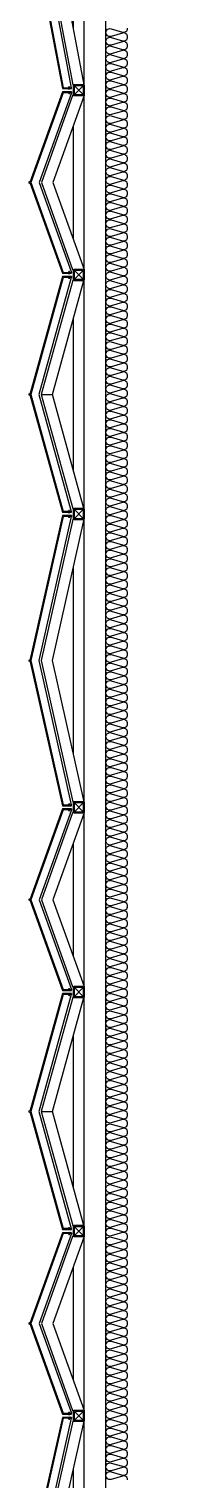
# Model space of a CAD drawing. Header units: millimetres. Extents: x -95754 to 177808, y 34455 to 150605.
# Drawn here: x 91700 to 92464, y 136114 to 142787 of the extents above; entities that cross this region are included whole.
import ezdxf

# ---------------------------------------------------------------- set-up
doc = ezdxf.new("R2010")
doc.units = ezdxf.units.MM
doc.header["$LTSCALE"] = 300
doc.linetypes.add('HID', pattern=[2.8, 1.8, -1])
for name, color, linetype in [('6FIN', 6, 'Continuous'), ('A-하지철물', 55, 'Continuous'), ('alucobond', 4, 'Continuous'), ('ISL', 251, 'Continuous'), ('mold', 4, 'Continuous'), ('SHEET', 6, 'Continuous')]:
    doc.layers.add(name, color=color, linetype=linetype)

# ---------------------------------------------------------------- blocks, each defined once
blk = doc.blocks.new('EX-850-1')
at = {"layer": '6FIN', "elevation": 0}
for points in [[(3.2, 204.1), (46.8, 204.1, 0.414214), (50, 207.3), (50, 250.9, 0.414214), (46.8, 254.1), (3.2, 254.1, 0.414214), (0, 250.9), (0, 207.3, 0.414214)], [(896.8, 204.1), (853.2, 204.1, -0.414214), (850, 207.3), (850, 250.9, -0.414214), (853.2, 254.1), (896.8, 254.1, -0.414214), (900, 250.9), (900, 207.3, -0.414214)]]:
    blk.add_lwpolyline(points, format="xyb", close=True, dxfattribs=at)
at = {"layer": 'A-하지철물'}
for p, q in [((850, 254.1), (50, 254.1)), ((710.9, 204.1), (189.1, 204.1))]:
    blk.add_line(p, q, dxfattribs=at)
at = {"layer": 'A-하지철물', "elevation": 0}
for points in [[(49.9, 254.1), (450, 110.3), (850.1, 254.1)], [(50, 204.1), (50, 200.9), (450, 57.2), (850, 200.9), (850, 204.1)]]:
    blk.add_lwpolyline(points, dxfattribs=at)
at = {"layer": 'A-하지철물'}
blk.add_circle((450, 4.1), 4.07, dxfattribs=at)
at = {"layer": 'alucobond', "color": 251, "linetype": 'HID', "ltscale": 10}
for p, q in [((30.2, 185.1), (41.5, 185.1)), ((31.5, 182.4), (31.5, 187.8)), ((31.5, 186.6), (39.5, 186.6)), ((31.5, 183.6), (39.5, 183.6)), ((32, 189.3), (32.5, 189.3)), ((32, 180.9), (32.5, 180.9)), ((32.5, 180.9), (32.5, 189.3)), ((38, 182.7), (38, 187.4)), ((39.5, 182.7), (39.5, 187.4)), ((869.8, 185.1), (858.5, 185.1)), ((860.5, 182.7), (860.5, 187.4)), ((868.5, 186.6), (860.5, 186.6)), ((868.5, 183.6), (860.5, 183.6)), ((862, 182.7), (862, 187.4)), ((867.5, 180.9), (867.5, 189.3)), ((868, 189.3), (867.5, 189.3)), ((868, 180.9), (867.5, 180.9)), ((868.5, 182.4), (868.5, 187.8))]:
    blk.add_line(p, q, dxfattribs=at)
at = {"layer": 'alucobond'}
for p, q in [((32.5, 195.1), (36.5, 195.1)), ((867.5, 195.1), (863.5, 195.1))]:
    blk.add_line(p, q, dxfattribs=at)
at = {"layer": 'alucobond', "color": 251, "linetype": 'HID', "ltscale": 10}
for points in [[(32, 189.3), (31.5, 187.8)], [(32, 180.9), (31.5, 182.4)], [(868, 189.3), (868.5, 187.8)], [(868, 180.9), (868.5, 182.4)]]:
    blk.add_lwpolyline(points, dxfattribs=at)
at = {"layer": 'alucobond', "elevation": 0}
for points in [[(32.5, 195.1), (32.5, 154.1), (450, 4.1), (867.5, 154.1), (867.5, 195.1)], [(36.5, 195.1), (36.5, 156.9), (450, 8.3), (863.5, 156.9), (863.5, 195.1)]]:
    blk.add_lwpolyline(points, dxfattribs=at)
at = {"layer": 'alucobond', "color": 251, "linetype": 'HID', "ltscale": 10, "elevation": 0}
blk.add_lwpolyline([(36.5, 195.1), (450, 46.6), (863.5, 195.1)], dxfattribs=at)
at = {"layer": 'alucobond', "color": 251, "linetype": 'HID', "ltscale": 10}
for points in [[(39.5, 186.6, -0.666667), (39.5, 183.6, -1.5)], [(860.5, 186.6, 0.666667), (860.5, 183.6, 1.5)]]:
    blk.add_lwpolyline(points, format="xyb", dxfattribs=at)
for centre, start, end in [((38.7, 187.4), 0, 180), ((38.7, 182.7), 180, 0), ((861.3, 187.4), 0, 180), ((861.3, 182.7), 180, 0)]:
    blk.add_arc(centre, 0.75, start, end, dxfattribs=at)
at = {"layer": 'mold', "color": 4}
for points in [[(25, 204.1), (25, 202.6)], [(875, 204.1), (875, 202.6)]]:
    blk.add_lwpolyline(points, dxfattribs=at)
at = {"layer": 'SHEET', "color": 8}
for p, q in [((46.8, 250.9), (3.2, 207.3)), ((3.2, 250.9), (46.8, 207.3)), ((853.2, 250.9), (896.8, 207.3)), ((896.8, 250.9), (853.2, 207.3))]:
    blk.add_line(p, q, dxfattribs=at)
at = {"layer": 'SHEET', "color": 8, "elevation": 0}
for points in [[(3.2, 207.3), (46.8, 207.3), (46.8, 250.9), (3.2, 250.9)], [(896.8, 207.3), (853.2, 207.3), (853.2, 250.9), (896.8, 250.9)]]:
    blk.add_lwpolyline(points, close=True, dxfattribs=at)
blk = doc.blocks.new('EX-1350')
at = {"layer": '6FIN', "elevation": 0}
for points in [[(3.2, 204.1), (46.8, 204.1, 0.414214), (50, 207.3), (50, 250.9, 0.414214), (46.8, 254.1), (3.2, 254.1, 0.414214), (0, 250.9), (0, 207.3, 0.414214)], [(1396.8, 204.1), (1353.2, 204.1, -0.414214), (1350, 207.3), (1350, 250.9, -0.414214), (1353.2, 254.1), (1396.8, 254.1, -0.414214), (1400, 250.9), (1400, 207.3, -0.414214)]]:
    blk.add_lwpolyline(points, format="xyb", close=True, dxfattribs=at)
at = {"layer": 'A-하지철물'}
for p, q in [((1350, 254.1), (50, 254.1)), ((1133.9, 204.1), (266.1, 204.1))]:
    blk.add_line(p, q, dxfattribs=at)
at = {"layer": 'A-하지철물', "elevation": 0}
for points in [[(49.7, 252.7), (700, 106.6), (1350.3, 252.7)], [(50, 254.1), (50, 201.4), (700, 55.3), (1350, 201.4), (1350, 254.1)]]:
    blk.add_lwpolyline(points, dxfattribs=at)
at = {"layer": 'A-하지철물'}
blk.add_circle((700, 4.1), 4.07, dxfattribs=at)
at = {"layer": 'alucobond', "color": 251, "linetype": 'HID', "ltscale": 10}
for p, q in [((30.2, 185.1), (41.5, 185.1)), ((31.5, 182.4), (31.5, 187.8)), ((31.5, 186.6), (39.5, 186.6)), ((31.5, 183.6), (39.5, 183.6)), ((32, 189.3), (32.5, 189.3)), ((32, 180.9), (32.5, 180.9)), ((32.5, 180.9), (32.5, 189.3)), ((38, 182.7), (38, 187.4)), ((39.5, 182.7), (39.5, 187.4)), ((1369.8, 185.1), (1358.5, 185.1)), ((1360.5, 182.7), (1360.5, 187.4)), ((1368.5, 186.6), (1360.5, 186.6)), ((1368.5, 183.6), (1360.5, 183.6)), ((1362, 182.7), (1362, 187.4)), ((1367.5, 180.9), (1367.5, 189.3)), ((1368, 189.3), (1367.5, 189.3)), ((1368, 180.9), (1367.5, 180.9)), ((1368.5, 182.4), (1368.5, 187.8))]:
    blk.add_line(p, q, dxfattribs=at)
at = {"layer": 'alucobond'}
for p, q in [((32.5, 195.1), (36.5, 195.1)), ((1367.5, 195.1), (1363.5, 195.1))]:
    blk.add_line(p, q, dxfattribs=at)
at = {"layer": 'alucobond', "color": 251, "linetype": 'HID', "ltscale": 10, "elevation": 0}
for points in [[(32, 189.3), (31.5, 187.8)], [(32, 180.9), (31.5, 182.4)], [(36.5, 194.2), (700, 45.1), (1363.5, 194.2)], [(1368, 189.3), (1368.5, 187.8)], [(1368, 180.9), (1368.5, 182.4)]]:
    blk.add_lwpolyline(points, dxfattribs=at)
at = {"layer": 'alucobond', "elevation": 0}
for points in [[(32.5, 195.1), (32.5, 154.1), (700, 4.1), (1367.5, 154.1), (1367.5, 195.1)], [(36.5, 195.1), (36.5, 157.3), (700, 8.2), (1363.5, 157.3), (1363.5, 195.1)]]:
    blk.add_lwpolyline(points, dxfattribs=at)
at = {"layer": 'alucobond', "color": 251, "linetype": 'HID', "ltscale": 10, "elevation": 0}
for points in [[(39.5, 186.6, -0.666667), (39.5, 183.6, -1.5)], [(1360.5, 186.6, 0.666667), (1360.5, 183.6, 1.5)]]:
    blk.add_lwpolyline(points, format="xyb", dxfattribs=at)
at = {"layer": 'alucobond', "color": 251, "linetype": 'HID', "ltscale": 10}
for centre, start, end in [((38.7, 187.4), 0, 180), ((38.7, 182.7), 180, 0), ((1361.3, 187.4), 0, 180), ((1361.3, 182.7), 180, 0)]:
    blk.add_arc(centre, 0.75, start, end, dxfattribs=at)
at = {"layer": 'mold', "color": 4, "elevation": 0}
for points in [[(25, 204.1), (25, 202.6)], [(1375, 204.1), (1375, 202.6)]]:
    blk.add_lwpolyline(points, dxfattribs=at)
at = {"layer": 'SHEET', "color": 8}
for p, q in [((46.8, 250.9), (3.2, 207.3)), ((3.2, 250.9), (46.8, 207.3)), ((1353.2, 250.9), (1396.8, 207.3)), ((1396.8, 250.9), (1353.2, 207.3))]:
    blk.add_line(p, q, dxfattribs=at)
at = {"layer": 'SHEET', "color": 8, "elevation": 0}
for points in [[(3.2, 207.3), (46.8, 207.3), (46.8, 250.9), (3.2, 250.9)], [(1396.8, 207.3), (1353.2, 207.3), (1353.2, 250.9), (1396.8, 250.9)]]:
    blk.add_lwpolyline(points, close=True, dxfattribs=at)
blk = doc.blocks.new('EX-1100')
at = {"layer": '6FIN', "elevation": 0}
for points in [[(3.2, 204.1), (46.8, 204.1, 0.414214), (50, 207.3), (50, 250.9, 0.414214), (46.8, 254.1), (3.2, 254.1, 0.414214), (0, 250.9), (0, 207.3, 0.414214)], [(1146.8, 204.1), (1103.2, 204.1, -0.414214), (1100, 207.3), (1100, 250.9, -0.414214), (1103.2, 254.1), (1146.8, 254.1, -0.414214), (1150, 250.9), (1150, 207.3, -0.414214)]]:
    blk.add_lwpolyline(points, format="xyb", close=True, dxfattribs=at)
at = {"layer": 'A-하지철물'}
for p, q in [((1100, 254.1), (50, 254.1)), ((923.1, 204.1), (226.9, 204.1)), ((575, 55.9), (575, 107.8))]:
    blk.add_line(p, q, dxfattribs=at)
at = {"layer": 'A-하지철물', "elevation": 0}
blk.add_lwpolyline([(1100, 201.1), (1100, 253), (575, 107.8), (50, 253), (50, 201.1), (575, 55.9)], close=True, dxfattribs=at)
at = {"layer": 'A-하지철물'}
blk.add_circle((575, 4.1), 4.07, dxfattribs=at)
at = {"layer": 'alucobond', "color": 251, "linetype": 'HID', "ltscale": 10}
for p, q in [((30.2, 185.1), (41.5, 185.1)), ((31.5, 182.4), (31.5, 187.8)), ((31.5, 186.6), (39.5, 186.6)), ((31.5, 183.6), (39.5, 183.6)), ((32, 189.3), (32.5, 189.3)), ((32, 180.9), (32.5, 180.9)), ((32.5, 180.9), (32.5, 189.3)), ((38, 182.7), (38, 187.4)), ((39.5, 182.7), (39.5, 187.4)), ((1119.8, 185.1), (1108.5, 185.1)), ((1110.5, 182.7), (1110.5, 187.4)), ((1118.5, 186.6), (1110.5, 186.6)), ((1118.5, 183.6), (1110.5, 183.6)), ((1112, 182.7), (1112, 187.4)), ((1117.5, 180.9), (1117.5, 189.3)), ((1118, 189.3), (1117.5, 189.3)), ((1118, 180.9), (1117.5, 180.9)), ((1118.5, 182.4), (1118.5, 187.8))]:
    blk.add_line(p, q, dxfattribs=at)
at = {"layer": 'alucobond'}
for p, q in [((32.5, 195.1), (36.5, 195.1)), ((1117.5, 195.1), (1113.5, 195.1))]:
    blk.add_line(p, q, dxfattribs=at)
at = {"layer": 'alucobond', "color": 251, "linetype": 'HID', "ltscale": 10, "elevation": 0}
for points in [[(32, 189.3), (31.5, 187.8)], [(32, 180.9), (31.5, 182.4)], [(36.5, 194.5), (575, 45.6), (1113.5, 194.5)], [(1118, 189.3), (1118.5, 187.8)], [(1118, 180.9), (1118.5, 182.4)]]:
    blk.add_lwpolyline(points, dxfattribs=at)
at = {"layer": 'alucobond', "elevation": 0}
for points in [[(32.5, 195.1), (32.5, 154.1), (575, 4.1), (1117.5, 154.1), (1117.5, 195.1)], [(36.5, 195.1), (36.5, 157.1), (575, 8.2), (1113.5, 157.1), (1113.5, 195.1)], [(1113.5, 195.1), (1113.5, 157.2)]]:
    blk.add_lwpolyline(points, dxfattribs=at)
at = {"layer": 'alucobond', "color": 251, "linetype": 'HID', "ltscale": 10, "elevation": 0}
for points in [[(39.5, 186.6, -0.666667), (39.5, 183.6, -1.5)], [(1110.5, 186.6, 0.666667), (1110.5, 183.6, 1.5)]]:
    blk.add_lwpolyline(points, format="xyb", dxfattribs=at)
at = {"layer": 'alucobond', "color": 251, "linetype": 'HID', "ltscale": 10}
for centre, start, end in [((38.7, 187.4), 0, 180), ((38.7, 182.7), 180, 0), ((1111.3, 187.4), 0, 180), ((1111.3, 182.7), 180, 0)]:
    blk.add_arc(centre, 0.75, start, end, dxfattribs=at)
at = {"layer": 'mold', "color": 4, "elevation": 0}
for points in [[(25, 204.1), (25, 202.6)], [(1125, 204.1), (1125, 202.6)]]:
    blk.add_lwpolyline(points, dxfattribs=at)
at = {"layer": 'SHEET', "color": 8}
for p, q in [((46.8, 250.9), (3.2, 207.3)), ((3.2, 250.9), (46.8, 207.3)), ((1103.2, 250.9), (1146.8, 207.3)), ((1146.8, 250.9), (1103.2, 207.3))]:
    blk.add_line(p, q, dxfattribs=at)
at = {"layer": 'SHEET', "color": 8, "elevation": 0}
for points in [[(3.2, 207.3), (46.8, 207.3), (46.8, 250.9), (3.2, 250.9)], [(1146.8, 207.3), (1103.2, 207.3), (1103.2, 250.9), (1146.8, 250.9)]]:
    blk.add_lwpolyline(points, close=True, dxfattribs=at)
blk = doc.blocks.new('EX-1600')
at = {"layer": '6FIN', "elevation": 0}
for points in [[(3.2, 204.1), (46.8, 204.1, 0.414214), (50, 207.3), (50, 250.9, 0.414214), (46.8, 254.1), (3.2, 254.1, 0.414214), (0, 250.9), (0, 207.3, 0.414214)], [(1646.8, 204.1), (1603.2, 204.1, -0.414214), (1600, 207.3), (1600, 250.9, -0.414214), (1603.2, 254.1), (1646.8, 254.1, -0.414214), (1650, 250.9), (1650, 207.3, -0.414214)]]:
    blk.add_lwpolyline(points, format="xyb", close=True, dxfattribs=at)
at = {"layer": 'A-하지철물'}
for p, q in [((1600, 254.1), (50, 254.1)), ((1344, 204.1), (306, 204.1))]:
    blk.add_line(p, q, dxfattribs=at)
at = {"layer": 'A-하지철물', "elevation": 0}
for points in [[(41.9, 254.1), (825, 105.8), (1608.1, 254.1)], [(50, 204.1), (50, 201.6), (825, 55), (1600, 201.6), (1600, 204.1)]]:
    blk.add_lwpolyline(points, dxfattribs=at)
at = {"layer": 'A-하지철물'}
blk.add_circle((825, 4.1), 4.07, dxfattribs=at)
at = {"layer": 'alucobond', "color": 251, "linetype": 'HID', "ltscale": 10}
for p, q in [((30.2, 185.1), (41.5, 185.1)), ((31.5, 182.4), (31.5, 187.8)), ((31.5, 186.6), (39.5, 186.6)), ((31.5, 183.6), (39.5, 183.6)), ((32, 189.3), (32.5, 189.3)), ((32, 180.9), (32.5, 180.9)), ((32.5, 180.9), (32.5, 189.3)), ((38, 182.7), (38, 187.4)), ((39.5, 182.7), (39.5, 187.4)), ((1619.8, 185.1), (1608.5, 185.1)), ((1610.5, 182.7), (1610.5, 187.4)), ((1618.5, 186.6), (1610.5, 186.6)), ((1618.5, 183.6), (1610.5, 183.6)), ((1612, 182.7), (1612, 187.4)), ((1617.5, 180.9), (1617.5, 189.3)), ((1618, 189.3), (1617.5, 189.3)), ((1618, 180.9), (1617.5, 180.9)), ((1618.5, 182.4), (1618.5, 187.8))]:
    blk.add_line(p, q, dxfattribs=at)
at = {"layer": 'alucobond'}
for p, q in [((32.5, 195.1), (36.5, 195.1)), ((1617.5, 195.1), (1613.5, 195.1))]:
    blk.add_line(p, q, dxfattribs=at)
at = {"layer": 'alucobond', "color": 251, "linetype": 'HID', "ltscale": 10}
for points in [[(32, 189.3), (31.5, 187.8)], [(32, 180.9), (31.5, 182.4)]]:
    blk.add_lwpolyline(points, dxfattribs=at)
at = {"layer": 'alucobond', "elevation": 0}
for points in [[(32.5, 195.1), (32.5, 154.1), (825, 4.1), (1617.5, 154.1), (1617.5, 195.1)], [(36.5, 195.1), (36.5, 157.4), (825, 8.1), (1613.5, 157.4), (1613.5, 195.1)]]:
    blk.add_lwpolyline(points, dxfattribs=at)
at = {"layer": 'alucobond', "color": 251, "linetype": 'HID', "ltscale": 10, "elevation": 0}
for points in [[(36.5, 194), (825, 44.8), (1613.5, 194)], [(1618, 189.3), (1618.5, 187.8)], [(1618, 180.9), (1618.5, 182.4)]]:
    blk.add_lwpolyline(points, dxfattribs=at)
at = {"layer": 'alucobond', "color": 251, "linetype": 'HID', "ltscale": 10}
blk.add_lwpolyline([(39.5, 186.6, -0.666667), (39.5, 183.6, -1.5)], format="xyb", dxfattribs=at)
at = {"layer": 'alucobond', "color": 251, "linetype": 'HID', "ltscale": 10, "elevation": 0}
blk.add_lwpolyline([(1610.5, 186.6, 0.666667), (1610.5, 183.6, 1.5)], format="xyb", dxfattribs=at)
at = {"layer": 'alucobond', "color": 251, "linetype": 'HID', "ltscale": 10}
for centre, start, end in [((38.7, 187.4), 0, 180), ((38.7, 182.7), 180, 0), ((1611.3, 187.4), 0, 180), ((1611.3, 182.7), 180, 0)]:
    blk.add_arc(centre, 0.75, start, end, dxfattribs=at)
at = {"layer": 'mold', "color": 4}
blk.add_lwpolyline([(25, 204.1), (25, 202.6)], dxfattribs=at)
at = {"layer": 'mold', "color": 4, "elevation": 0}
blk.add_lwpolyline([(1625, 204.1), (1625, 202.6)], dxfattribs=at)
at = {"layer": 'SHEET', "color": 8}
for p, q in [((46.8, 250.9), (3.2, 207.3)), ((3.2, 250.9), (46.8, 207.3)), ((1603.2, 250.9), (1646.8, 207.3)), ((1646.8, 250.9), (1603.2, 207.3))]:
    blk.add_line(p, q, dxfattribs=at)
at = {"layer": 'SHEET', "color": 8, "elevation": 0}
for points in [[(3.2, 207.3), (46.8, 207.3), (46.8, 250.9), (3.2, 250.9)], [(1646.8, 207.3), (1603.2, 207.3), (1603.2, 250.9), (1646.8, 250.9)]]:
    blk.add_lwpolyline(points, close=True, dxfattribs=at)

msp = doc.modelspace()

# ---------------------------------------------------------------- linework, layer by layer
at = {"layer": 'ISL', "elevation": 0}
msp.add_lwpolyline([(92053.6, 123830), (92053.6, 149105), (98753.6, 149105)], dxfattribs=at)
msp.add_lwpolyline([(92153.6, 136110, 0.509267), (92129.3, 136127.7), (92077.8, 136112.4, -1.372593), (92077.8, 136147.7), (92129.3, 136132.4, 0.509267), (92153.6, 136150, 0.509267), (92129.3, 136167.7), (92077.8, 136152.4, -1.372593), (92077.8, 136187.7), (92129.3, 136172.4, 0.509267), (92153.6, 136190, 0.509267), (92129.3, 136207.7), (92077.8, 136192.4, -1.372593), (92077.8, 136227.7), (92129.3, 136212.4, 0.509267), (92153.6, 136230, 0.509267), (92129.3, 136247.7), (92077.8, 136232.4, -1.372593), (92077.8, 136267.7), (92129.3, 136252.4, 0.509267), (92153.6, 136270, 0.509267), (92129.3, 136287.7), (92077.8, 136272.4, -1.372593), (92077.8, 136307.7), (92129.3, 136292.4, 0.509267), (92153.6, 136310, 0.509267), (92129.3, 136327.7), (92077.8, 136312.4, -1.372593), (92077.8, 136347.7), (92129.3, 136332.4, 0.509267), (92153.6, 136350, 0.509267), (92129.3, 136367.7), (92077.8, 136352.4, -1.372593), (92077.8, 136387.7), (92129.3, 136372.4, 0.509267), (92153.6, 136390, 0.509267), (92129.3, 136407.7), (92077.8, 136392.4, -1.372593), (92077.8, 136427.7), (92129.3, 136412.4, 0.509267), (92153.6, 136430, 0.509267), (92129.3, 136447.7), (92077.8, 136432.4, -1.372593), (92077.8, 136467.7), (92129.3, 136452.4, 0.509267), (92153.6, 136470, 0.509267), (92129.3, 136487.7), (92077.8, 136472.4, -1.372593), (92077.8, 136507.7), (92129.3, 136492.4, 0.509267), (92153.6, 136510, 0.509267), (92129.3, 136527.7), (92077.8, 136512.4, -1.372593), (92077.8, 136547.7), (92129.3, 136532.4, 0.509267), (92153.6, 136550, 0.509267), (92129.3, 136567.7), (92077.8, 136552.4, -1.372593), (92077.8, 136587.7), (92129.3, 136572.4, 0.509267), (92153.6, 136590, 0.509267), (92129.3, 136607.7), (92077.8, 136592.4, -1.372593), (92077.8, 136627.7), (92129.3, 136612.4, 0.509267), (92153.6, 136630, 0.509267), (92129.3, 136647.7), (92077.8, 136632.4, -1.372593), (92077.8, 136667.7), (92129.3, 136652.4, 0.509267), (92153.6, 136670, 0.509267), (92129.3, 136687.7), (92077.8, 136672.4, -1.372593), (92077.8, 136707.7), (92129.3, 136692.4, 0.509267), (92153.6, 136710, 0.509267), (92129.3, 136727.7), (92077.8, 136712.4, -1.372593), (92077.8, 136747.7), (92129.3, 136732.4, 0.509267), (92153.6, 136750, 0.509267), (92129.3, 136767.7), (92077.8, 136752.4, -1.372593), (92077.8, 136787.7), (92129.3, 136772.4, 0.509267), (92153.6, 136790, 0.509267), (92129.3, 136807.7), (92077.8, 136792.4, -1.372593), (92077.8, 136827.7), (92129.3, 136812.4, 0.509267), (92153.6, 136830, 0.509267), (92129.3, 136847.7), (92077.8, 136832.4, -1.372593), (92077.8, 136867.7), (92129.3, 136852.4, 0.509267), (92153.6, 136870, 0.509267), (92129.3, 136887.7), (92077.8, 136872.4, -1.372593), (92077.8, 136907.7), (92129.3, 136892.4, 0.509267), (92153.6, 136910, 0.509267), (92129.3, 136927.7), (92077.8, 136912.4, -1.372593), (92077.8, 136947.7), (92129.3, 136932.4, 0.509267), (92153.6, 136950, 0.509267), (92129.3, 136967.7), (92077.8, 136952.4, -1.372593), (92077.8, 136987.7), (92129.3, 136972.4, 0.509267), (92153.6, 136990, 0.509267), (92129.3, 137007.7), (92077.8, 136992.4, -1.372593), (92077.8, 137027.7), (92129.3, 137012.4, 0.509267), (92153.6, 137030, 0.509267), (92129.3, 137047.7), (92077.8, 137032.4, -1.372593), (92077.8, 137067.7), (92129.3, 137052.4, 0.509267), (92153.6, 137070, 0.509267), (92129.3, 137087.7), (92077.8, 137072.4, -1.372593), (92077.8, 137107.7), (92129.3, 137092.4, 0.509267), (92153.6, 137110, 0.509267), (92129.3, 137127.7), (92077.8, 137112.4, -1.372593), (92077.8, 137147.7), (92129.3, 137132.4, 0.509267), (92153.6, 137150, 0.509267), (92129.3, 137167.7), (92077.8, 137152.4, -1.372593), (92077.8, 137187.7), (92129.3, 137172.4, 0.509267), (92153.6, 137190, 0.509267), (92129.3, 137207.7), (92077.8, 137192.4, -1.372593), (92077.8, 137227.7), (92129.3, 137212.4, 0.509267), (92153.6, 137230, 0.509267), (92129.3, 137247.7), (92077.8, 137232.4, -1.372593), (92077.8, 137267.7), (92129.3, 137252.4, 0.509267), (92153.6, 137270, 0.509267), (92129.3, 137287.7), (92077.8, 137272.4, -1.372593), (92077.8, 137307.7), (92129.3, 137292.4, 0.509267), (92153.6, 137310, 0.509267), (92129.3, 137327.7), (92077.8, 137312.4, -1.372593), (92077.8, 137347.7), (92129.3, 137332.4, 0.509267), (92153.6, 137350, 0.509267), (92129.3, 137367.7), (92077.8, 137352.4, -1.372593), (92077.8, 137387.7), (92129.3, 137372.4, 0.509267), (92153.6, 137390, 0.509267), (92129.3, 137407.7), (92077.8, 137392.4, -1.372593), (92077.8, 137427.7), (92129.3, 137412.4, 0.509267), (92153.6, 137430, 0.509267), (92129.3, 137447.7), (92077.8, 137432.4, -1.372593), (92077.8, 137467.7), (92129.3, 137452.4, 0.509267), (92153.6, 137470, 0.509267), (92129.3, 137487.7), (92077.8, 137472.4, -1.372593), (92077.8, 137507.7), (92129.3, 137492.4, 0.509267), (92153.6, 137510, 0.509267), (92129.3, 137527.7), (92077.8, 137512.4, -1.372593), (92077.8, 137547.7), (92129.3, 137532.4, 0.509267), (92153.6, 137550, 0.509267), (92129.3, 137567.7), (92077.8, 137552.4, -1.372593), (92077.8, 137587.7), (92129.3, 137572.4, 0.509267), (92153.6, 137590, 0.509267), (92129.3, 137607.7), (92077.8, 137592.4, -1.372593), (92077.8, 137627.7), (92129.3, 137612.4, 0.509267), (92153.6, 137630, 0.509267), (92129.3, 137647.7), (92077.8, 137632.4, -1.372593), (92077.8, 137667.7), (92129.3, 137652.4, 0.509267), (92153.6, 137670, 0.509267), (92129.3, 137687.7), (92077.8, 137672.4, -1.372593), (92077.8, 137707.7), (92129.3, 137692.4, 0.509267), (92153.6, 137710, 0.509267), (92129.3, 137727.7), (92077.8, 137712.4, -1.372593), (92077.8, 137747.7), (92129.3, 137732.4, 0.509267), (92153.6, 137750, 0.509267), (92129.3, 137767.7), (92077.8, 137752.4, -1.372593), (92077.8, 137787.7), (92129.3, 137772.4, 0.509267), (92153.6, 137790, 0.509267), (92129.3, 137807.7), (92077.8, 137792.4, -1.372593), (92077.8, 137827.7), (92129.3, 137812.4, 0.509267), (92153.6, 137830, 0.509267), (92129.3, 137847.7), (92077.8, 137832.4, -1.372593), (92077.8, 137867.7), (92129.3, 137852.4, 0.509267), (92153.6, 137870, 0.509267), (92129.3, 137887.7), (92077.8, 137872.4, -1.372593), (92077.8, 137907.7), (92129.3, 137892.4, 0.509267), (92153.6, 137910, 0.509267), (92129.3, 137927.7), (92077.8, 137912.4, -1.372593), (92077.8, 137947.7), (92129.3, 137932.4, 0.509267), (92153.6, 137950, 0.509267), (92129.3, 137967.7), (92077.8, 137952.4, -1.372593), (92077.8, 137987.7), (92129.3, 137972.4, 0.509267), (92153.6, 137990, 0.509267), (92129.3, 138007.7), (92077.8, 137992.4, -1.372593), (92077.8, 138027.7), (92129.3, 138012.4, 0.509267), (92153.6, 138030, 0.509267), (92129.3, 138047.7), (92077.8, 138032.4, -1.372593), (92077.8, 138067.7), (92129.3, 138052.4, 0.509267), (92153.6, 138070, 0.509267), (92129.3, 138087.7), (92077.8, 138072.4, -1.372593), (92077.8, 138107.7), (92129.3, 138092.4, 0.509267), (92153.6, 138110, 0.509267), (92129.3, 138127.7), (92077.8, 138112.4, -1.372593), (92077.8, 138147.7), (92129.3, 138132.4, 0.509267), (92153.6, 138150, 0.509267), (92129.3, 138167.7), (92077.8, 138152.4, -1.372593), (92077.8, 138187.7), (92129.3, 138172.4, 0.509267), (92153.6, 138190, 0.509267), (92129.3, 138207.7), (92077.8, 138192.4, -1.372593), (92077.8, 138227.7), (92129.3, 138212.4, 0.509267), (92153.6, 138230, 0.509267), (92129.3, 138247.7), (92077.8, 138232.4, -1.372593), (92077.8, 138267.7), (92129.3, 138252.4, 0.509267), (92153.6, 138270, 0.509267), (92129.3, 138287.7), (92077.8, 138272.4, -1.372593), (92077.8, 138307.7), (92129.3, 138292.4, 0.509267), (92153.6, 138310, 0.509267), (92129.3, 138327.7), (92077.8, 138312.4, -1.372593), (92077.8, 138347.7), (92129.3, 138332.4, 0.509267), (92153.6, 138350, 0.509267), (92129.3, 138367.7), (92077.8, 138352.4, -1.372593), (92077.8, 138387.7), (92129.3, 138372.4, 0.509267), (92153.6, 138390, 0.509267), (92129.3, 138407.7), (92077.8, 138392.4, -1.372593), (92077.8, 138427.7), (92129.3, 138412.4, 0.509267), (92153.6, 138430, 0.509267), (92129.3, 138447.7), (92077.8, 138432.4, -1.372593), (92077.8, 138467.7), (92129.3, 138452.4, 0.509267), (92153.6, 138470, 0.509267), (92129.3, 138487.7), (92077.8, 138472.4, -1.372593), (92077.8, 138507.7), (92129.3, 138492.4, 0.509267), (92153.6, 138510, 0.509267), (92129.3, 138527.7), (92077.8, 138512.4, -1.372593), (92077.8, 138547.7), (92129.3, 138532.4, 0.509267), (92153.6, 138550, 0.509267), (92129.3, 138567.7), (92077.8, 138552.4, -1.372593), (92077.8, 138587.7), (92129.3, 138572.4, 0.509267), (92153.6, 138590, 0.509267), (92129.3, 138607.7), (92077.8, 138592.4, -1.372593), (92077.8, 138627.7), (92129.3, 138612.4, 0.509267), (92153.6, 138630, 0.509267), (92129.3, 138647.7), (92077.8, 138632.4, -1.372593), (92077.8, 138667.7), (92129.3, 138652.4, 0.509267), (92153.6, 138670, 0.509267), (92129.3, 138687.7), (92077.8, 138672.4, -1.372593), (92077.8, 138707.7), (92129.3, 138692.4, 0.509267), (92153.6, 138710, 0.509267), (92129.3, 138727.7), (92077.8, 138712.4, -1.372593), (92077.8, 138747.7), (92129.3, 138732.4, 0.509267), (92153.6, 138750, 0.509267), (92129.3, 138767.7), (92077.8, 138752.4, -1.372593), (92077.8, 138787.7), (92129.3, 138772.4, 0.509267), (92153.6, 138790, 0.509267), (92129.3, 138807.7), (92077.8, 138792.4, -1.372593), (92077.8, 138827.7), (92129.3, 138812.4, 0.509267), (92153.6, 138830, 0.509267), (92129.3, 138847.7), (92077.8, 138832.4, -1.372593), (92077.8, 138867.7), (92129.3, 138852.4, 0.509267), (92153.6, 138870, 0.509267), (92129.3, 138887.7), (92077.8, 138872.4, -1.372593), (92077.8, 138907.7), (92129.3, 138892.4, 0.509267), (92153.6, 138910, 0.509267), (92129.3, 138927.7), (92077.8, 138912.4, -1.372593), (92077.8, 138947.7), (92129.3, 138932.4, 0.509267), (92153.6, 138950, 0.509267), (92129.3, 138967.7), (92077.8, 138952.4, -1.372593), (92077.8, 138987.7), (92129.3, 138972.4, 0.509267), (92153.6, 138990, 0.509267), (92129.3, 139007.7), (92077.8, 138992.4, -1.372593), (92077.8, 139027.7), (92129.3, 139012.4, 0.509267), (92153.6, 139030, 0.509267), (92129.3, 139047.7), (92077.8, 139032.4, -1.372593), (92077.8, 139067.7), (92129.3, 139052.4, 0.509267), (92153.6, 139070, 0.509267), (92129.3, 139087.7), (92077.8, 139072.4, -1.372593), (92077.8, 139107.7), (92129.3, 139092.4, 0.509267), (92153.6, 139110, 0.509267), (92129.3, 139127.7), (92077.8, 139112.4, -1.372593), (92077.8, 139147.7), (92129.3, 139132.4, 0.509267), (92153.6, 139150, 0.509267), (92129.3, 139167.7), (92077.8, 139152.4, -1.372593), (92077.8, 139187.7), (92129.3, 139172.4, 0.509267), (92153.6, 139190, 0.509267), (92129.3, 139207.7), (92077.8, 139192.4, -1.372593), (92077.8, 139227.7), (92129.3, 139212.4, 0.509267), (92153.6, 139230, 0.509267), (92129.3, 139247.7), (92077.8, 139232.4, -1.372593), (92077.8, 139267.7), (92129.3, 139252.4, 0.509267), (92153.6, 139270, 0.509267), (92129.3, 139287.7), (92077.8, 139272.4, -1.372593), (92077.8, 139307.7), (92129.3, 139292.4, 0.509267), (92153.6, 139310, 0.509267), (92129.3, 139327.7), (92077.8, 139312.4, -1.372593), (92077.8, 139347.7), (92129.3, 139332.4, 0.509267), (92153.6, 139350, 0.509267), (92129.3, 139367.7), (92077.8, 139352.4, -1.372593), (92077.8, 139387.7), (92129.3, 139372.4, 0.509267), (92153.6, 139390, 0.509267), (92129.3, 139407.7), (92077.8, 139392.4, -1.372593), (92077.8, 139427.7), (92129.3, 139412.4, 0.509267), (92153.6, 139430, 0.509267), (92129.3, 139447.7), (92077.8, 139432.4, -1.372593), (92077.8, 139467.7), (92129.3, 139452.4, 0.509267), (92153.6, 139470, 0.509267), (92129.3, 139487.7), (92077.8, 139472.4, -1.372593), (92077.8, 139507.7), (92129.3, 139492.4, 0.509267), (92153.6, 139510, 0.509267), (92129.3, 139527.7), (92077.8, 139512.4, -1.372593), (92077.8, 139547.7), (92129.3, 139532.4, 0.509267), (92153.6, 139550, 0.509267), (92129.3, 139567.7), (92077.8, 139552.4, -1.372593), (92077.8, 139587.7), (92129.3, 139572.4, 0.509267), (92153.6, 139590, 0.509267), (92129.3, 139607.7), (92077.8, 139592.4, -1.372593), (92077.8, 139627.7), (92129.3, 139612.4, 0.509267), (92153.6, 139630, 0.509267), (92129.3, 139647.7), (92077.8, 139632.4, -1.372593), (92077.8, 139667.7), (92129.3, 139652.4, 0.509267), (92153.6, 139670, 0.509267), (92129.3, 139687.7), (92077.8, 139672.4, -1.372593), (92077.8, 139707.7), (92129.3, 139692.4, 0.509267), (92153.6, 139710, 0.509267), (92129.3, 139727.7), (92077.8, 139712.4, -1.372593), (92077.8, 139747.7), (92129.3, 139732.4, 0.509267), (92153.6, 139750, 0.509267), (92129.3, 139767.7), (92077.8, 139752.4, -1.372593), (92077.8, 139787.7), (92129.3, 139772.4, 0.509267), (92153.6, 139790, 0.509267), (92129.3, 139807.7), (92077.8, 139792.4, -1.372593), (92077.8, 139827.7), (92129.3, 139812.4, 0.509267), (92153.6, 139830, 0.509267), (92129.3, 139847.7), (92077.8, 139832.4, -1.372593), (92077.8, 139867.7), (92129.3, 139852.4, 0.509267), (92153.6, 139870, 0.509267), (92129.3, 139887.7), (92077.8, 139872.4, -1.372593), (92077.8, 139907.7), (92129.3, 139892.4, 0.509267), (92153.6, 139910, 0.509267), (92129.3, 139927.7), (92077.8, 139912.4, -1.372593), (92077.8, 139947.7), (92129.3, 139932.4, 0.509267), (92153.6, 139950, 0.509267), (92129.3, 139967.7), (92077.8, 139952.4, -1.372593), (92077.8, 139987.7), (92129.3, 139972.4, 0.509267), (92153.6, 139990, 0.509267), (92129.3, 140007.7), (92077.8, 139992.4, -1.372593), (92077.8, 140027.7), (92129.3, 140012.4, 0.509267), (92153.6, 140030, 0.509267), (92129.3, 140047.7), (92077.8, 140032.4, -1.372593), (92077.8, 140067.7), (92129.3, 140052.4, 0.509267), (92153.6, 140070, 0.509267), (92129.3, 140087.7), (92077.8, 140072.4, -1.372593), (92077.8, 140107.7), (92129.3, 140092.4, 0.509267), (92153.6, 140110, 0.509267), (92129.3, 140127.7), (92077.8, 140112.4, -1.372593), (92077.8, 140147.7), (92129.3, 140132.4, 0.509267), (92153.6, 140150, 0.509267), (92129.3, 140167.7), (92077.8, 140152.4, -1.372593), (92077.8, 140187.7), (92129.3, 140172.4, 0.509267), (92153.6, 140190, 0.509267), (92129.3, 140207.7), (92077.8, 140192.4, -1.372593), (92077.8, 140227.7), (92129.3, 140212.4, 0.509267), (92153.6, 140230, 0.509267), (92129.3, 140247.7), (92077.8, 140232.4, -1.372593), (92077.8, 140267.7), (92129.3, 140252.4, 0.509267), (92153.6, 140270, 0.509267), (92129.3, 140287.7), (92077.8, 140272.4, -1.372593), (92077.8, 140307.7), (92129.3, 140292.4, 0.509267), (92153.6, 140310, 0.509267), (92129.3, 140327.7), (92077.8, 140312.4, -1.372593), (92077.8, 140347.7), (92129.3, 140332.4, 0.509267), (92153.6, 140350, 0.509267), (92129.3, 140367.7), (92077.8, 140352.4, -1.372593), (92077.8, 140387.7), (92129.3, 140372.4, 0.509267), (92153.6, 140390, 0.509267), (92129.3, 140407.7), (92077.8, 140392.4, -1.372593), (92077.8, 140427.7), (92129.3, 140412.4, 0.509267), (92153.6, 140430, 0.509267), (92129.3, 140447.7), (92077.8, 140432.4, -1.372593), (92077.8, 140467.7), (92129.3, 140452.4, 0.509267), (92153.6, 140470, 0.509267), (92129.3, 140487.7), (92077.8, 140472.4, -1.372593), (92077.8, 140507.7), (92129.3, 140492.4, 0.509267), (92153.6, 140510, 0.509267), (92129.3, 140527.7), (92077.8, 140512.4, -1.372593), (92077.8, 140547.7), (92129.3, 140532.4, 0.509267), (92153.6, 140550, 0.509267), (92129.3, 140567.7), (92077.8, 140552.4, -1.372593), (92077.8, 140587.7), (92129.3, 140572.4, 0.509267), (92153.6, 140590, 0.509267), (92129.3, 140607.7), (92077.8, 140592.4, -1.372593), (92077.8, 140627.7), (92129.3, 140612.4, 0.509267), (92153.6, 140630, 0.509267), (92129.3, 140647.7), (92077.8, 140632.4, -1.372593), (92077.8, 140667.7), (92129.3, 140652.4, 0.509267), (92153.6, 140670, 0.509267), (92129.3, 140687.7), (92077.8, 140672.4, -1.372593), (92077.8, 140707.7), (92129.3, 140692.4, 0.509267), (92153.6, 140710, 0.509267), (92129.3, 140727.7), (92077.8, 140712.4, -1.372593), (92077.8, 140747.7), (92129.3, 140732.4, 0.509267), (92153.6, 140750, 0.509267), (92129.3, 140767.7), (92077.8, 140752.4, -1.372593), (92077.8, 140787.7), (92129.3, 140772.4, 0.509267), (92153.6, 140790, 0.509267), (92129.3, 140807.7), (92077.8, 140792.4, -1.372593), (92077.8, 140827.7), (92129.3, 140812.4, 0.509267), (92153.6, 140830, 0.509267), (92129.3, 140847.7), (92077.8, 140832.4, -1.372593), (92077.8, 140867.7), (92129.3, 140852.4, 0.509267), (92153.6, 140870, 0.509267), (92129.3, 140887.7), (92077.8, 140872.4, -1.372593), (92077.8, 140907.7), (92129.3, 140892.4, 0.509267), (92153.6, 140910, 0.509267), (92129.3, 140927.7), (92077.8, 140912.4, -1.372593), (92077.8, 140947.7), (92129.3, 140932.4, 0.509267), (92153.6, 140950, 0.509267), (92129.3, 140967.7), (92077.8, 140952.4, -1.372593), (92077.8, 140987.7), (92129.3, 140972.4, 0.509267), (92153.6, 140990, 0.509267), (92129.3, 141007.7), (92077.8, 140992.4, -1.372593), (92077.8, 141027.7), (92129.3, 141012.4, 0.509267), (92153.6, 141030, 0.509267), (92129.3, 141047.7), (92077.8, 141032.4, -1.372593), (92077.8, 141067.7), (92129.3, 141052.4, 0.509267), (92153.6, 141070, 0.509267), (92129.3, 141087.7), (92077.8, 141072.4, -1.372593), (92077.8, 141107.7), (92129.3, 141092.4, 0.509267), (92153.6, 141110, 0.509267), (92129.3, 141127.7), (92077.8, 141112.4, -1.372593), (92077.8, 141147.7), (92129.3, 141132.4, 0.509267), (92153.6, 141150, 0.509267), (92129.3, 141167.7), (92077.8, 141152.4, -1.372593), (92077.8, 141187.7), (92129.3, 141172.4, 0.509267), (92153.6, 141190, 0.509267), (92129.3, 141207.7), (92077.8, 141192.4, -1.372593), (92077.8, 141227.7), (92129.3, 141212.4, 0.509267), (92153.6, 141230, 0.509267), (92129.3, 141247.7), (92077.8, 141232.4, -1.372593), (92077.8, 141267.7), (92129.3, 141252.4, 0.509267), (92153.6, 141270, 0.509267), (92129.3, 141287.7), (92077.8, 141272.4, -1.372593), (92077.8, 141307.7), (92129.3, 141292.4, 0.509267), (92153.6, 141310, 0.509267), (92129.3, 141327.7), (92077.8, 141312.4, -1.372593), (92077.8, 141347.7), (92129.3, 141332.4, 0.509267), (92153.6, 141350, 0.509267), (92129.3, 141367.7), (92077.8, 141352.4, -1.372593), (92077.8, 141387.7), (92129.3, 141372.4, 0.509267), (92153.6, 141390, 0.509267), (92129.3, 141407.7), (92077.8, 141392.4, -1.372593), (92077.8, 141427.7), (92129.3, 141412.4, 0.509267), (92153.6, 141430, 0.509267), (92129.3, 141447.7), (92077.8, 141432.4, -1.372593), (92077.8, 141467.7), (92129.3, 141452.4, 0.509267), (92153.6, 141470, 0.509267), (92129.3, 141487.7), (92077.8, 141472.4, -1.372593), (92077.8, 141507.7), (92129.3, 141492.4, 0.509267), (92153.6, 141510, 0.509267), (92129.3, 141527.7), (92077.8, 141512.4, -1.372593), (92077.8, 141547.7), (92129.3, 141532.4, 0.509267), (92153.6, 141550, 0.509267), (92129.3, 141567.7), (92077.8, 141552.4, -1.372593), (92077.8, 141587.7), (92129.3, 141572.4, 0.509267), (92153.6, 141590, 0.509267), (92129.3, 141607.7), (92077.8, 141592.4, -1.372593), (92077.8, 141627.7), (92129.3, 141612.4, 0.509267), (92153.6, 141630, 0.509267), (92129.3, 141647.7), (92077.8, 141632.4, -1.372593), (92077.8, 141667.7), (92129.3, 141652.4, 0.509267), (92153.6, 141670, 0.509267), (92129.3, 141687.7), (92077.8, 141672.4, -1.372593), (92077.8, 141707.7), (92129.3, 141692.4, 0.509267), (92153.6, 141710, 0.509267), (92129.3, 141727.7), (92077.8, 141712.4, -1.372593), (92077.8, 141747.7), (92129.3, 141732.4, 0.509267), (92153.6, 141750, 0.509267), (92129.3, 141767.7), (92077.8, 141752.4, -1.372593), (92077.8, 141787.7), (92129.3, 141772.4, 0.509267), (92153.6, 141790, 0.509267), (92129.3, 141807.7), (92077.8, 141792.4, -1.372593), (92077.8, 141827.7), (92129.3, 141812.4, 0.509267), (92153.6, 141830, 0.509267), (92129.3, 141847.7), (92077.8, 141832.4, -1.372593), (92077.8, 141867.7), (92129.3, 141852.4, 0.509267), (92153.6, 141870, 0.509267), (92129.3, 141887.7), (92077.8, 141872.4, -1.372593), (92077.8, 141907.7), (92129.3, 141892.4, 0.509267), (92153.6, 141910, 0.509267), (92129.3, 141927.7), (92077.8, 141912.4, -1.372593), (92077.8, 141947.7), (92129.3, 141932.4, 0.509267), (92153.6, 141950, 0.509267), (92129.3, 141967.7), (92077.8, 141952.4, -1.372593), (92077.8, 141987.7), (92129.3, 141972.4, 0.509267), (92153.6, 141990, 0.509267), (92129.3, 142007.7), (92077.8, 141992.4, -1.372593), (92077.8, 142027.7), (92129.3, 142012.4, 0.509267), (92153.6, 142030, 0.509267), (92129.3, 142047.7), (92077.8, 142032.4, -1.372593), (92077.8, 142067.7), (92129.3, 142052.4, 0.509267), (92153.6, 142070, 0.509267), (92129.3, 142087.7), (92077.8, 142072.4, -1.372593), (92077.8, 142107.7), (92129.3, 142092.4, 0.509267), (92153.6, 142110, 0.509267), (92129.3, 142127.7), (92077.8, 142112.4, -1.372593), (92077.8, 142147.7), (92129.3, 142132.4, 0.509267), (92153.6, 142150, 0.509267), (92129.3, 142167.7), (92077.8, 142152.4, -1.372593), (92077.8, 142187.7), (92129.3, 142172.4, 0.509267), (92153.6, 142190, 0.509267), (92129.3, 142207.7), (92077.8, 142192.4, -1.372593), (92077.8, 142227.7), (92129.3, 142212.4, 0.509267), (92153.6, 142230, 0.509267), (92129.3, 142247.7), (92077.8, 142232.4, -1.372593), (92077.8, 142267.7), (92129.3, 142252.4, 0.509267), (92153.6, 142270, 0.509267), (92129.3, 142287.7), (92077.8, 142272.4, -1.372593), (92077.8, 142307.7), (92129.3, 142292.4, 0.509267), (92153.6, 142310, 0.509267), (92129.3, 142327.7), (92077.8, 142312.4, -1.372593), (92077.8, 142347.7), (92129.3, 142332.4, 0.509267), (92153.6, 142350, 0.509267), (92129.3, 142367.7), (92077.8, 142352.4, -1.372593), (92077.8, 142387.7), (92129.3, 142372.4, 0.509267), (92153.6, 142390, 0.509267), (92129.3, 142407.7), (92077.8, 142392.4, -1.372593), (92077.8, 142427.7), (92129.3, 142412.4, 0.509267), (92153.6, 142430, 0.509267), (92129.3, 142447.7), (92077.8, 142432.4, -1.372593), (92077.8, 142467.7), (92129.3, 142452.4, 0.509267), (92153.6, 142470, 0.509267), (92129.3, 142487.7), (92077.8, 142472.4, -1.372593), (92077.8, 142507.7), (92129.3, 142492.4, 0.509267), (92153.6, 142510, 0.509267), (92129.3, 142527.7), (92077.8, 142512.4, -1.372593), (92077.8, 142547.7), (92129.3, 142532.4, 0.509267), (92153.6, 142550, 0.509267), (92129.3, 142567.7), (92077.8, 142552.4, -1.372593), (92077.8, 142587.7), (92129.3, 142572.4, 0.509267), (92153.6, 142590, 0.509267), (92129.3, 142607.7), (92077.8, 142592.4, -1.372593), (92077.8, 142627.7), (92129.3, 142612.4, 0.509267), (92153.6, 142630, 0.509267), (92129.3, 142647.7), (92077.8, 142632.4, -1.372593), (92077.8, 142667.7), (92129.3, 142652.4, 0.509267), (92153.6, 142670, 0.509267), (92129.3, 142687.7), (92077.8, 142672.4, -1.372593), (92077.8, 142707.7), (92129.3, 142692.4, 0.509267), (92153.6, 142710, 0.509267), (92129.3, 142727.7), (92077.8, 142712.4, -1.372593), (92077.8, 142747.7), (92129.3, 142732.4, 0.509267), (92153.6, 142750, 0.509267), (92129.3, 142767.7), (92077.8, 142752.4, -1.372593), (92077.8, 142787.7), (92129.3, 142772.4, 0.509267), (92153.6, 142790, 0.509267)], format="xyb", dxfattribs=at)

# ---------------------------------------------------------------- block references
at = {"layer": 'A-하지철물', "rotation": 270}
for name, p in [('EX-1600', (91699.5, 144130)), ('EX-850-1', (91699.5, 142530)), ('EX-1100', (91699.5, 141680)), ('EX-1350', (91699.5, 140580)), ('EX-850-1', (91699.5, 139230)), ('EX-1100', (91699.5, 138380)), ('EX-850-1', (91699.5, 137280)), ('EX-1350', (91699.5, 136430))]:
    msp.add_blockref(name, p, dxfattribs=at)

doc.saveas('drawing.dxf')
